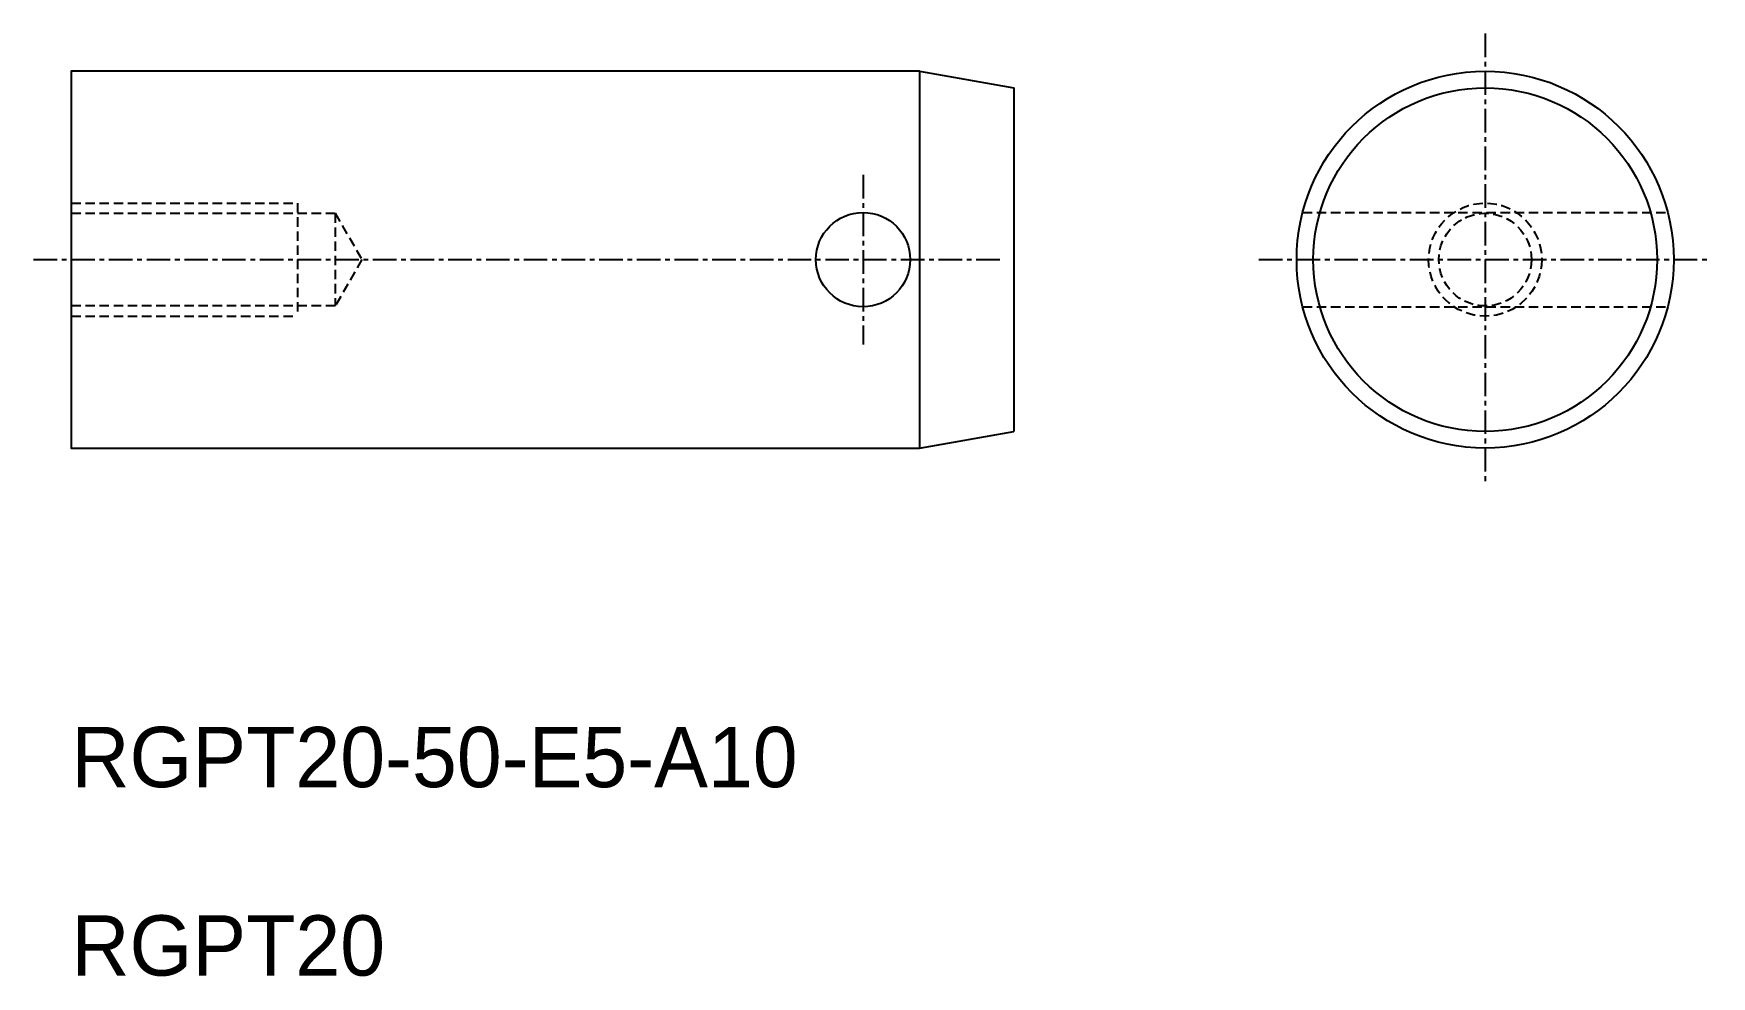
# Model space of a CAD drawing. Extents: x -4465 to -4376, y -896.5 to -846.5.
import ezdxf

# ---------------------------------------------------------------- set-up
doc = ezdxf.new("R2010")
doc.units = 0
doc.linetypes.add('CENTER', pattern=[2, 1.25, -0.25, 0.25, -0.25])
doc.linetypes.add('DASHED', pattern=[0.75, 0.5, -0.25])
doc.layers.get('0').update_dxf_attribs({"linetype": 'CONTINUOUS'})
doc.layers.add('CENTER', color=1, linetype='CENTER')

msp = doc.modelspace()

# ---------------------------------------------------------------- linework, layer by layer
at = {"color": 7, "linetype": 'CONTINUOUS'}
for p, q in [((-4418.043, -848.493), (-4418.043, -868.493)), ((-4418.043, -848.493), (-4413.043, -849.374)), ((-4413.043, -849.374), (-4413.043, -867.611)), ((-4418.043, -868.493), (-4413.043, -867.611))]:
    msp.add_line(p, q, dxfattribs=at)
at = {"color": 3, "linetype": 'DASHED'}
for p, q in [((-4463.043, -855.493), (-4451.043, -855.493)), ((-4463.043, -856.034), (-4449.043, -856.034)), ((-4451.043, -855.493), (-4451.043, -861.493)), ((-4449.043, -856.034), (-4447.624, -858.493)), ((-4449.043, -856.034), (-4449.043, -860.951)), ((-4397.726, -855.993), (-4378.361, -855.993)), ((-4447.624, -858.493), (-4449.043, -860.951)), ((-4449.043, -860.951), (-4463.043, -860.951)), ((-4463.043, -861.493), (-4451.043, -861.493)), ((-4397.726, -860.993), (-4378.361, -860.993))]:
    msp.add_line(p, q, dxfattribs=at)
at = {"color": 7, "linetype": 'CONTINUOUS'}
msp.add_lwpolyline([(-4418.043, -848.493), (-4463.043, -848.493), (-4463.043, -868.493), (-4418.043, -868.493)], dxfattribs=at)
for centre, radius in [((-4388.043, -858.493), 10), ((-4388.043, -858.493), 9.118), ((-4421.043, -858.493), 2.5)]:
    msp.add_circle(centre, radius, dxfattribs=at)
at = {"color": 3, "linetype": 'DASHED'}
for radius in [3, 2.458]:
    msp.add_circle((-4388.043, -858.493), radius, dxfattribs=at)
at = {"layer": 'CENTER', "color": 1, "linetype": 'CENTER'}
for p, q in [((-4388.043, -846.493), (-4388.043, -870.493)), ((-4421.043, -853.993), (-4421.043, -862.993)), ((-4465.043, -858.493), (-4413.543, -858.493)), ((-4400.043, -858.493), (-4376.043, -858.493))]:
    msp.add_line(p, q, dxfattribs=at)

# ---------------------------------------------------------------- texts
at = {"color": 7, "linetype": 'CONTINUOUS'}
for s, p in [('RGPT20-50-E5-A10', (-4463.043, -886.493)), ('RGPT20', (-4463.043, -896.493))]:
    msp.add_text(s, height=3.2, dxfattribs=at).set_placement(p)

doc.saveas('drawing.dxf')
